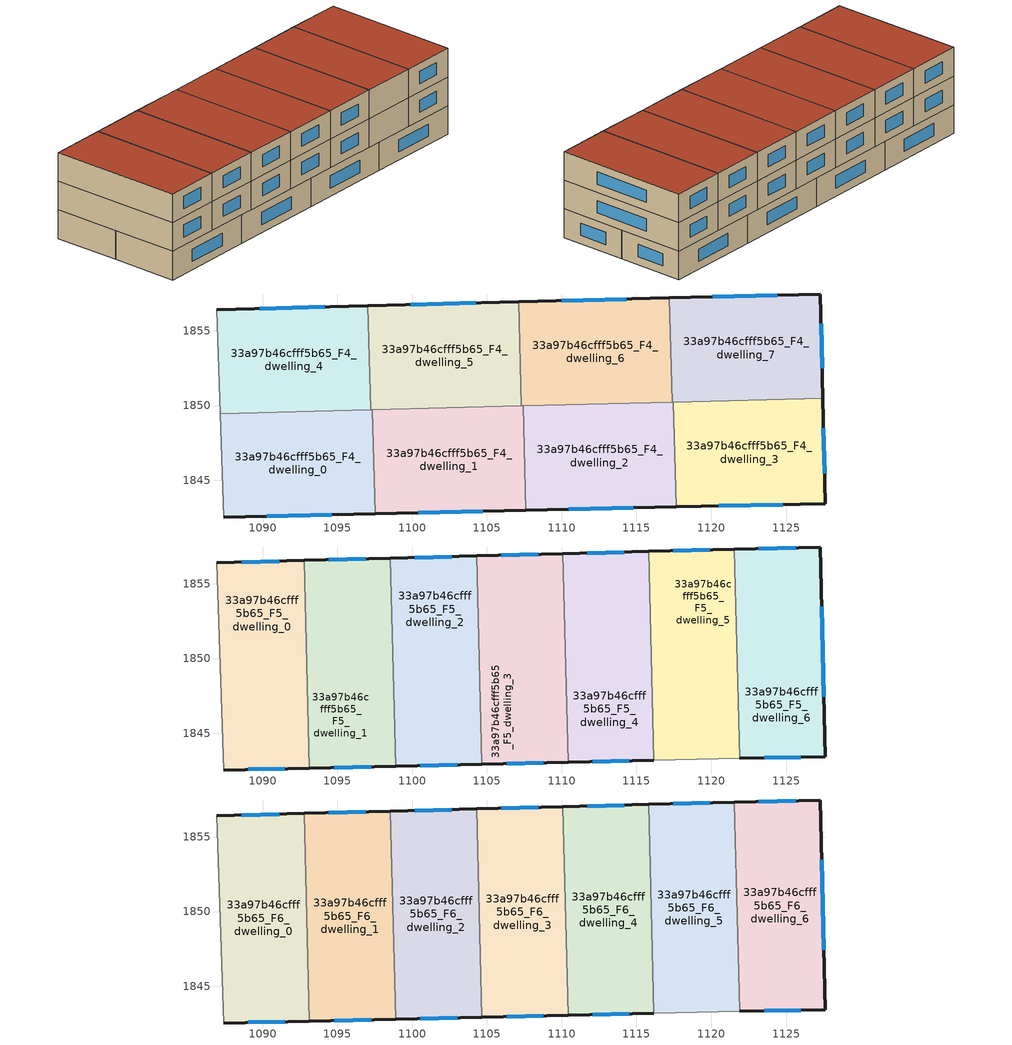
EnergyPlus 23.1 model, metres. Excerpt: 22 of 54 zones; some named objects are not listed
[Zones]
33a97b46cfff5b65_F4_dwelling_0
 floor to 33a97b46cfff5b65_F3_dwelling_0 (EU_floor_Construction): 1097.34,1849.71 1097.52,1842.77 1087.41,1842.55 1087.17,1849.45 z12
 wall outside (EU_wall_Construction): 1087.41,1842.55 1097.52,1842.77 z12:15
 wall to 33a97b46cfff5b65_F4_dwelling_1 (EU_wall_Construction): 1097.52,1842.77 1097.34,1849.71 z12:15
 wall adiabatic (EU_wall_Construction): 1087.17,1849.45 1087.41,1842.55 z12:15
 wall to 33a97b46cfff5b65_F4_dwelling_4 (EU_wall_Construction): 1097.22,1849.71 1087.17,1849.45 z12:15
 wall to 33a97b46cfff5b65_F4_dwelling_5 (EU_wall_Construction): 1097.34,1849.71 1097.22,1849.71 z12:15
 window (EU_Window_Construction): 1090.3,1842.61 1094.63,1842.71 z12.86:14.14
33a97b46cfff5b65_F4_dwelling_1
 floor to 33a97b46cfff5b65_F3_dwelling_1 (EU_floor_Construction): 1107.43,1849.97 1107.61,1843 1097.52,1842.77 1097.34,1849.71 z12
 wall outside (EU_wall_Construction): 1097.52,1842.77 1107.61,1843 z12:15
 wall to 33a97b46cfff5b65_F4_dwelling_2 (EU_wall_Construction): 1107.61,1843 1107.43,1849.97 z12:15
 wall to 33a97b46cfff5b65_F4_dwelling_5 (EU_wall_Construction): 1107.3,1849.97 1097.34,1849.71 z12:15
 wall to 33a97b46cfff5b65_F4_dwelling_6 (EU_wall_Construction): 1107.43,1849.97 1107.3,1849.97 z12:15
 window (EU_Window_Construction): 1100.4,1842.84 1104.73,1842.93 z12.86:14.14
33a97b46cfff5b65_F4_dwelling_2
 floor to 33a97b46cfff5b65_F3_dwelling_2 (EU_floor_Construction): 1117.46,1850.23 1117.65,1843.22 1107.61,1843 1107.43,1849.97 z12
 wall outside (EU_wall_Construction): 1107.61,1843 1117.65,1843.22 z12:15
 wall to 33a97b46cfff5b65_F4_dwelling_3 (EU_wall_Construction): 1117.65,1843.22 1117.46,1850.23 z12:15
 wall to 33a97b46cfff5b65_F4_dwelling_6 (EU_wall_Construction): 1117.39,1850.23 1107.43,1849.97 z12:15
 wall to 33a97b46cfff5b65_F4_dwelling_7 (EU_wall_Construction): 1117.46,1850.23 1117.39,1850.23 z12:15
 window (EU_Window_Construction): 1110.48,1843.06 1114.78,1843.16 z12.86:14.14
33a97b46cfff5b65_F4_dwelling_3
 floor to 33a97b46cfff5b65_F3_dwelling_3 (EU_floor_Construction): 1127.46,1850.49 1127.62,1843.45 1117.65,1843.22 1117.46,1850.23 z12
 wall outside (EU_wall_Construction): 1117.65,1843.22 1127.62,1843.45 1127.46,1850.49 z12:15
 wall to 33a97b46cfff5b65_F4_dwelling_7 (EU_wall_Construction): 1127.46,1850.49 1117.46,1850.23 z12:15
 window (EU_Window_Construction): 1127.58,1845.46 1127.5,1848.48 / 1120.5,1843.29 1124.77,1843.38 z12.86:14.14
33a97b46cfff5b65_F4_dwelling_4
 floor to 33a97b46cfff5b65_F3_dwelling_4 (EU_floor_Construction): 1097.04,1856.67 1097.22,1849.71 1087.17,1849.45 1086.93,1856.41 z12
 wall outside (EU_wall_Construction): 1097.04,1856.67 1086.93,1856.41 z12:15
 wall to 33a97b46cfff5b65_F4_dwelling_5 (EU_wall_Construction): 1097.22,1849.71 1097.04,1856.67 z12:15
 wall adiabatic (EU_wall_Construction): 1086.93,1856.41 1087.17,1849.45 z12:15
 window (EU_Window_Construction): 1094.16,1856.6 1089.82,1856.48 z12.86:14.14
33a97b46cfff5b65_F4_dwelling_5
 floor to 33a97b46cfff5b65_F3_dwelling_5 (EU_floor_Construction): 1107.12,1856.93 1107.3,1849.97 1097.22,1849.71 1097.04,1856.67 z12
 wall outside (EU_wall_Construction): 1107.12,1856.93 1097.04,1856.67 z12:15
 wall to 33a97b46cfff5b65_F4_dwelling_6 (EU_wall_Construction): 1107.3,1849.97 1107.12,1856.93 z12:15
 window (EU_Window_Construction): 1104.24,1856.86 1099.92,1856.74 z12.86:14.14
33a97b46cfff5b65_F4_dwelling_6
 floor to 33a97b46cfff5b65_F3_dwelling_6 (EU_floor_Construction): 1117.2,1857.19 1117.39,1850.23 1107.3,1849.97 1107.12,1856.93 z12
 wall outside (EU_wall_Construction): 1117.2,1857.19 1107.12,1856.93 z12:15
 wall to 33a97b46cfff5b65_F4_dwelling_7 (EU_wall_Construction): 1117.39,1850.23 1117.2,1857.19 z12:15
 window (EU_Window_Construction): 1114.32,1857.12 1110,1857.01 z12.86:14.14
33a97b46cfff5b65_F4_dwelling_7
 floor to 33a97b46cfff5b65_F3_dwelling_7 (EU_floor_Construction): 1127.29,1857.46 1127.46,1850.49 1117.39,1850.23 1117.2,1857.19 z12
 wall outside (EU_wall_Construction): 1127.46,1850.49 1127.29,1857.46 1117.2,1857.19 z12:15
 window (EU_Window_Construction): 1127.41,1852.48 1127.34,1855.47 / 1124.41,1857.38 1120.09,1857.27 z12.86:14.14
33a97b46cfff5b65_F5_dwelling_0
 floor to 33a97b46cfff5b65_F4_dwelling_0 (EU_floor_Construction): 1092.95,1849.6 1093.13,1842.67 1087.41,1842.55 1087.17,1849.45 z15
 floor to 33a97b46cfff5b65_F4_dwelling_4 (EU_floor_Construction): 1092.77,1856.56 1092.95,1849.6 1087.17,1849.45 1086.93,1856.41 z15
 wall outside (EU_wall_Construction): 1087.41,1842.55 1093.13,1842.67 / 1092.77,1856.56 1086.93,1856.41 z15:18
 wall to 33a97b46cfff5b65_F5_dwelling_1 (EU_wall_Construction): 1093.13,1842.67 1092.77,1856.56 z15:18
 wall adiabatic (EU_wall_Construction): 1086.93,1856.41 1087.41,1842.55 z15:18
 window (EU_Window_Construction): 1089.04,1842.58 1091.49,1842.64 / 1091.1,1856.52 1088.6,1856.45 z15.86:17.14
33a97b46cfff5b65_F5_dwelling_1
 floor to 33a97b46cfff5b65_F4_dwelling_4 (EU_floor_Construction): 1097.04,1856.67 1097.22,1849.71 1092.95,1849.6 1092.77,1856.56 z15
 floor to 33a97b46cfff5b65_F4_dwelling_0 (EU_floor_Construction): 1097.34,1849.71 1097.52,1842.77 1093.13,1842.67 1092.95,1849.6 z15
 floor to 33a97b46cfff5b65_F4_dwelling_1 (EU_floor_Construction): 1098.72,1849.75 1098.9,1842.8 1097.52,1842.77 1097.34,1849.71 z15
 floor to 33a97b46cfff5b65_F4_dwelling_5 (EU_floor_Construction): 1098.54,1856.71 1098.72,1849.75 1097.22,1849.71 1097.04,1856.67 z15
 wall outside (EU_wall_Construction): 1093.13,1842.67 1098.91,1842.8 / 1098.54,1856.71 1092.77,1856.56 z15:18
 wall to 33a97b46cfff5b65_F5_dwelling_2 (EU_wall_Construction): 1098.91,1842.8 1098.54,1856.71 z15:18
 window (EU_Window_Construction): 1094.78,1842.71 1097.26,1842.77 / 1096.89,1856.67 1094.42,1856.6 z15.86:17.14
33a97b46cfff5b65_F5_dwelling_2
 floor to 33a97b46cfff5b65_F4_dwelling_1 (EU_floor_Construction): 1104.49,1849.9 1104.67,1842.93 1098.9,1842.8 1098.72,1849.75 z15
 floor to 33a97b46cfff5b65_F4_dwelling_5 (EU_floor_Construction): 1104.31,1856.86 1104.49,1849.9 1098.72,1849.75 1098.54,1856.71 z15
 wall outside (EU_wall_Construction): 1098.91,1842.8 1104.67,1842.93 / 1104.31,1856.86 1098.54,1856.71 z15:18
 wall to 33a97b46cfff5b65_F5_dwelling_3 (EU_wall_Construction): 1104.67,1842.93 1104.31,1856.86 z15:18
 window (EU_Window_Construction): 1100.55,1842.84 1103.02,1842.9 / 1102.66,1856.82 1100.19,1856.75 z15.86:17.14
33a97b46cfff5b65_F5_dwelling_3
 floor to 33a97b46cfff5b65_F4_dwelling_6 (EU_floor_Construction): 1110.06,1857.01 1110.24,1850.05 1107.3,1849.97 1107.12,1856.93 z15
 floor to 33a97b46cfff5b65_F4_dwelling_1 (EU_floor_Construction): 1107.43,1849.97 1107.61,1843 1104.67,1842.93 1104.49,1849.9 z15
 floor to 33a97b46cfff5b65_F4_dwelling_5 (EU_floor_Construction): 1107.12,1856.93 1107.3,1849.97 1104.49,1849.9 1104.31,1856.86 z15
 floor to 33a97b46cfff5b65_F4_dwelling_2 (EU_floor_Construction): 1110.24,1850.05 1110.42,1843.06 1107.61,1843 1107.43,1849.97 z15
 wall outside (EU_wall_Construction): 1104.67,1842.93 1110.42,1843.06 / 1110.06,1857.01 1104.31,1856.86 z15:18
 wall to 33a97b46cfff5b65_F5_dwelling_4 (EU_wall_Construction): 1110.42,1843.06 1110.06,1857.01 z15:18
 window (EU_Window_Construction): 1106.31,1842.97 1108.78,1843.02 / 1108.42,1856.97 1105.95,1856.9 z15.86:17.14
33a97b46cfff5b65_F5_dwelling_4
 floor to 33a97b46cfff5b65_F4_dwelling_2 (EU_floor_Construction): 1115.99,1850.19 1116.17,1843.19 1110.42,1843.06 1110.24,1850.05 z15
 floor to 33a97b46cfff5b65_F4_dwelling_6 (EU_floor_Construction): 1115.81,1857.16 1115.99,1850.19 1110.24,1850.05 1110.06,1857.01 z15
 wall outside (EU_wall_Construction): 1110.42,1843.06 1116.17,1843.19 / 1115.81,1857.16 1110.06,1857.01 z15:18
 wall to 33a97b46cfff5b65_F5_dwelling_5 (EU_wall_Construction): 1116.17,1843.19 1115.81,1857.16 z15:18
 window (EU_Window_Construction): 1112.07,1843.1 1114.53,1843.15 / 1114.17,1857.12 1111.7,1857.05 z15.86:17.14
33a97b46cfff5b65_F5_dwelling_5
 floor to 33a97b46cfff5b65_F4_dwelling_7 (EU_floor_Construction): 1121.55,1857.31 1121.73,1850.34 1117.39,1850.23 1117.2,1857.19 z15
 floor to 33a97b46cfff5b65_F4_dwelling_6 (EU_floor_Construction): 1117.2,1857.19 1117.39,1850.23 1115.99,1850.19 1115.81,1857.16 z15
 floor to 33a97b46cfff5b65_F4_dwelling_3 (EU_floor_Construction): 1121.73,1850.34 1121.91,1843.32 1117.65,1843.22 1117.46,1850.23 z15
 floor to 33a97b46cfff5b65_F4_dwelling_2 (EU_floor_Construction): 1117.46,1850.23 1117.65,1843.22 1116.17,1843.19 1115.99,1850.19 z15
 wall outside (EU_wall_Construction): 1121.55,1857.31 1115.81,1857.16 z15:18
 wall to 33a97b46cfff5b65_F5_dwelling_6 (EU_wall_Construction): 1121.91,1843.32 1121.55,1857.31 z15:18
 wall adiabatic (EU_wall_Construction): 1116.17,1843.19 1121.91,1843.32 z15:18
 window (EU_Window_Construction): 1119.91,1857.26 1117.45,1857.2 z15.86:17.14
33a97b46cfff5b65_F5_dwelling_6
 floor to 33a97b46cfff5b65_F4_dwelling_3 (EU_floor_Construction): 1127.46,1850.49 1127.62,1843.45 1121.91,1843.32 1121.73,1850.34 z15
 floor to 33a97b46cfff5b65_F4_dwelling_7 (EU_floor_Construction): 1127.29,1857.46 1127.46,1850.49 1121.73,1850.34 1121.55,1857.31 z15
 wall outside (EU_wall_Construction): 1121.91,1843.32 1127.62,1843.45 1127.29,1857.46 1121.55,1857.31 z15:18
 window (EU_Window_Construction): 1125.65,1857.41 1123.19,1857.35 / 1127.53,1847.45 1127.39,1853.45 / 1123.54,1843.35 1125.99,1843.41 z15.86:17.14
33a97b46cfff5b65_F6_dwelling_0
 floor to 33a97b46cfff5b65_F5_dwelling_0 (EU_floor_Construction): 1092.77,1856.56 1093.13,1842.67 1087.41,1842.55 1086.93,1856.41 z18
 wall outside (EU_wall_Construction): 1087.41,1842.55 1093.13,1842.67 / 1092.77,1856.56 1086.93,1856.41 z18:21
 wall to 33a97b46cfff5b65_F6_dwelling_1 (EU_wall_Construction): 1093.13,1842.67 1092.77,1856.56 z18:21
 wall adiabatic (EU_wall_Construction): 1086.93,1856.41 1087.41,1842.55 z18:21
 window (EU_Window_Construction): 1089.04,1842.58 1091.49,1842.64 / 1091.1,1856.52 1088.6,1856.45 z18.86:20.14
 roof outside (EU_roof_Construction): 1093.13,1842.67 1092.77,1856.56 1086.93,1856.41 1087.41,1842.55 z21
33a97b46cfff5b65_F6_dwelling_1
 floor to 33a97b46cfff5b65_F5_dwelling_1 (EU_floor_Construction): 1098.54,1856.71 1098.91,1842.8 1093.13,1842.67 1092.77,1856.56 z18
 wall outside (EU_wall_Construction): 1093.13,1842.67 1098.91,1842.8 / 1098.54,1856.71 1092.77,1856.56 z18:21
 wall to 33a97b46cfff5b65_F6_dwelling_2 (EU_wall_Construction): 1098.91,1842.8 1098.54,1856.71 z18:21
 window (EU_Window_Construction): 1094.78,1842.71 1097.26,1842.77 / 1096.89,1856.67 1094.42,1856.6 z18.86:20.14
 roof outside (EU_roof_Construction): 1098.91,1842.8 1098.54,1856.71 1092.77,1856.56 1093.13,1842.67 z21
33a97b46cfff5b65_F6_dwelling_2
 floor to 33a97b46cfff5b65_F5_dwelling_2 (EU_floor_Construction): 1104.31,1856.86 1104.67,1842.93 1098.91,1842.8 1098.54,1856.71 z18
 wall outside (EU_wall_Construction): 1098.91,1842.8 1104.67,1842.93 / 1104.31,1856.86 1098.54,1856.71 z18:21
 wall to 33a97b46cfff5b65_F6_dwelling_3 (EU_wall_Construction): 1104.67,1842.93 1104.31,1856.86 z18:21
 window (EU_Window_Construction): 1100.55,1842.84 1103.02,1842.9 / 1102.66,1856.82 1100.19,1856.75 z18.86:20.14
 roof outside (EU_roof_Construction): 1104.67,1842.93 1104.31,1856.86 1098.54,1856.71 1098.91,1842.8 z21
33a97b46cfff5b65_F6_dwelling_3
 floor to 33a97b46cfff5b65_F5_dwelling_3 (EU_floor_Construction): 1110.06,1857.01 1110.42,1843.06 1104.67,1842.93 1104.31,1856.86 z18
 wall outside (EU_wall_Construction): 1104.67,1842.93 1110.42,1843.06 / 1110.06,1857.01 1104.31,1856.86 z18:21
 wall to 33a97b46cfff5b65_F6_dwelling_4 (EU_wall_Construction): 1110.42,1843.06 1110.06,1857.01 z18:21
 window (EU_Window_Construction): 1106.31,1842.97 1108.78,1843.02 / 1108.42,1856.97 1105.95,1856.9 z18.86:20.14
 roof outside (EU_roof_Construction): 1110.42,1843.06 1110.06,1857.01 1104.31,1856.86 1104.67,1842.93 z21
33a97b46cfff5b65_F6_dwelling_4
 floor to 33a97b46cfff5b65_F5_dwelling_4 (EU_floor_Construction): 1115.81,1857.16 1116.17,1843.19 1110.42,1843.06 1110.06,1857.01 z18
 wall outside (EU_wall_Construction): 1110.42,1843.06 1116.17,1843.19 / 1115.81,1857.16 1110.06,1857.01 z18:21
 wall to 33a97b46cfff5b65_F6_dwelling_5 (EU_wall_Construction): 1116.17,1843.19 1115.81,1857.16 z18:21
 window (EU_Window_Construction): 1112.07,1843.1 1114.53,1843.15 / 1114.17,1857.12 1111.7,1857.05 z18.86:20.14
 roof outside (EU_roof_Construction): 1116.17,1843.19 1115.81,1857.16 1110.06,1857.01 1110.42,1843.06 z21
33a97b46cfff5b65_F6_dwelling_5
 floor to 33a97b46cfff5b65_F5_dwelling_5 (EU_floor_Construction): 1121.55,1857.31 1121.91,1843.32 1116.17,1843.19 1115.81,1857.16 z18
 wall outside (EU_wall_Construction): 1121.55,1857.31 1115.81,1857.16 z18:21
 wall to 33a97b46cfff5b65_F6_dwelling_6 (EU_wall_Construction): 1121.91,1843.32 1121.55,1857.31 z18:21
 wall adiabatic (EU_wall_Construction): 1116.17,1843.19 1121.91,1843.32 z18:21
 window (EU_Window_Construction): 1119.91,1857.26 1117.45,1857.2 z18.86:20.14
 roof outside (EU_roof_Construction): 1121.91,1843.32 1121.55,1857.31 1115.81,1857.16 1116.17,1843.19 z21
33a97b46cfff5b65_F6_dwelling_6
 floor to 33a97b46cfff5b65_F5_dwelling_6 (EU_floor_Construction): 1127.29,1857.46 1127.62,1843.45 1121.91,1843.32 1121.55,1857.31 z18
 wall outside (EU_wall_Construction): 1121.91,1843.32 1127.62,1843.45 1127.29,1857.46 1121.55,1857.31 z18:21
 window (EU_Window_Construction): 1125.65,1857.41 1123.19,1857.35 / 1127.53,1847.45 1127.39,1853.45 / 1123.54,1843.35 1125.99,1843.41 z18.86:20.14
 roof outside (EU_roof_Construction): 1127.62,1843.45 1127.29,1857.46 1121.55,1857.31 1121.91,1843.32 z21
[Building]
EU S2 Campaign: North Axis=0; Terrain=City; Solar Distribution=FullExterior
[Site:Location]
Helsinki-Vantaa.AP: Latitude=60.317; Longitude=24.963; Time Zone=2; Elevation=54.6
[SizingPeriod:WeatherFileDays]
AnnualSizingPeriod: Begin Month=1; Begin Day of Month=1; End Month=12; End Day of Month=31; Day of Week for Start Day=Monday; Use Weather File Daylight Saving Period=No; Use Weather File Rain and Snow Indicators=No
[MATERIAL]
EU_InternalMass_Material: Roughness=MediumRough; Thickness=0.1; Conductivity=1; Density=1800; Specific Heat=900; Thermal Absorptance=0.9; Solar Absorptance=0.7; Visible Absorptance=0.7
[MATERIAL:NOMASS] Roughness=MediumRough; Thermal Absorptance=0.9; Solar Absorptance=0.7; Visible Absorptance=0.7
Name | Thermal Resistance
EU_wall_NoMass | 1.10183
EU_roof_NoMass; EU_floor_NoMass | 1.70606
[WINDOWMATERIAL:SIMPLEGLAZINGSYSTEM]
EU_Window_SimpleGlazing: UFactor=3.11035; Solar Heat Gain Coefficient=0.8; Visible Transmittance=0.8
[CONSTRUCTION]
EU_wall_Construction: EU_wall_NoMass
EU_roof_Construction: EU_roof_NoMass
EU_floor_Construction: EU_floor_NoMass
EU_Window_Construction: EU_Window_SimpleGlazing
EU_InternalMass_Construction: EU_InternalMass_Material
[ZONE] Type=1; Multiplier=1; Ceiling Height=autocalculate; Floor Area=autocalculate; Part of Total Floor Area=Yes
Name | Volume
33a97b46cfff5b65_F4_dwelling_0 | 210.7
33a97b46cfff5b65_F5_dwelling_0; 33a97b46cfff5b65_F6_dwelling_0 | 240.791
33a97b46cfff5b65_F4_dwelling_1; 33a97b46cfff5b65_F4_dwelling_4 | 210.689
33a97b46cfff5b65_F5_dwelling_1; 33a97b46cfff5b65_F6_dwelling_1 | 240.817
33a97b46cfff5b65_F4_dwelling_2 | 210.699
33a97b46cfff5b65_F5_dwelling_2; 33a97b46cfff5b65_F6_dwelling_2 | 240.774
33a97b46cfff5b65_F4_dwelling_3 | 210.685
33a97b46cfff5b65_F5_dwelling_3; 33a97b46cfff5b65_F6_dwelling_3 | 240.803
33a97b46cfff5b65_F5_dwelling_4; 33a97b46cfff5b65_F6_dwelling_4 | 240.788
33a97b46cfff5b65_F4_dwelling_5 | 210.684
33a97b46cfff5b65_F5_dwelling_5; 33a97b46cfff5b65_F6_dwelling_5 | 240.836
33a97b46cfff5b65_F4_dwelling_6 | 210.697
33a97b46cfff5b65_F5_dwelling_6; 33a97b46cfff5b65_F6_dwelling_6 | 240.792
33a97b46cfff5b65_F4_dwelling_7 | 210.707
[INTERNALMASS] Construction=EU_InternalMass_Construction
Name | Zone or ZoneList | Surface Area
33a97b46cfff5b65_F4_dwelling_0_EU_InternalMass | 33a97b46cfff5b65_F4_dwelling_0 | 70.2334
33a97b46cfff5b65_F4_dwelling_1_EU_InternalMass | 33a97b46cfff5b65_F4_dwelling_1 | 70.2297
33a97b46cfff5b65_F4_dwelling_2_EU_InternalMass | 33a97b46cfff5b65_F4_dwelling_2 | 70.2328
33a97b46cfff5b65_F4_dwelling_3_EU_InternalMass | 33a97b46cfff5b65_F4_dwelling_3 | 70.2282
33a97b46cfff5b65_F4_dwelling_4_EU_InternalMass | 33a97b46cfff5b65_F4_dwelling_4 | 70.2299
33a97b46cfff5b65_F4_dwelling_5_EU_InternalMass | 33a97b46cfff5b65_F4_dwelling_5 | 70.2277
33a97b46cfff5b65_F4_dwelling_6_EU_InternalMass | 33a97b46cfff5b65_F4_dwelling_6 | 70.2327
33a97b46cfff5b65_F4_dwelling_7_EU_InternalMass | 33a97b46cfff5b65_F4_dwelling_7 | 70.2357
33a97b46cfff5b65_F5_dwelling_0_EU_InternalMass | 33a97b46cfff5b65_F5_dwelling_0 | 80.2637
33a97b46cfff5b65_F5_dwelling_1_EU_InternalMass | 33a97b46cfff5b65_F5_dwelling_1 | 80.2718
33a97b46cfff5b65_F5_dwelling_2_EU_InternalMass | 33a97b46cfff5b65_F5_dwelling_2 | 80.2582
33a97b46cfff5b65_F5_dwelling_3_EU_InternalMass | 33a97b46cfff5b65_F5_dwelling_3 | 80.2677
33a97b46cfff5b65_F5_dwelling_4_EU_InternalMass | 33a97b46cfff5b65_F5_dwelling_4 | 80.2627
33a97b46cfff5b65_F5_dwelling_5_EU_InternalMass | 33a97b46cfff5b65_F5_dwelling_5 | 80.2786
33a97b46cfff5b65_F5_dwelling_6_EU_InternalMass | 33a97b46cfff5b65_F5_dwelling_6 | 80.2639
33a97b46cfff5b65_F6_dwelling_0_EU_InternalMass | 33a97b46cfff5b65_F6_dwelling_0 | 80.2637
33a97b46cfff5b65_F6_dwelling_1_EU_InternalMass | 33a97b46cfff5b65_F6_dwelling_1 | 80.2718
33a97b46cfff5b65_F6_dwelling_2_EU_InternalMass | 33a97b46cfff5b65_F6_dwelling_2 | 80.2582
33a97b46cfff5b65_F6_dwelling_3_EU_InternalMass | 33a97b46cfff5b65_F6_dwelling_3 | 80.2677
33a97b46cfff5b65_F6_dwelling_4_EU_InternalMass | 33a97b46cfff5b65_F6_dwelling_4 | 80.2627
33a97b46cfff5b65_F6_dwelling_5_EU_InternalMass | 33a97b46cfff5b65_F6_dwelling_5 | 80.2786
33a97b46cfff5b65_F6_dwelling_6_EU_InternalMass | 33a97b46cfff5b65_F6_dwelling_6 | 80.2639
[OTHEREQUIPMENT] Fuel Type=Electricity; Design Level Calculation Method=Watts/Area; Power per Zone Floor Area=1; Fraction Latent=0; Fraction Radiant=0; Fraction Lost=0; Carbon Dioxide Generation Rate=0; EndUse Subcategory=EU_Step8_InternalGains
Name | Zone or ZoneList or Space or SpaceList | Schedule
EU_Step8_InternalGain_33a97b46cfff5b65_F4_dwelling_0_f000 | 33a97b46cfff5b65_F4_dwelling_0 | EU_Step8_GainSchedule_33a97b46cfff5b65_F4_dwelling_0_f000
EU_Step8_InternalGain_33a97b46cfff5b65_F4_dwelling_1_f000 | 33a97b46cfff5b65_F4_dwelling_1 | EU_Step8_GainSchedule_33a97b46cfff5b65_F4_dwelling_1_f000
EU_Step8_InternalGain_33a97b46cfff5b65_F4_dwelling_2_f000 | 33a97b46cfff5b65_F4_dwelling_2 | EU_Step8_GainSchedule_33a97b46cfff5b65_F4_dwelling_2_f000
EU_Step8_InternalGain_33a97b46cfff5b65_F4_dwelling_3_f000 | 33a97b46cfff5b65_F4_dwelling_3 | EU_Step8_GainSchedule_33a97b46cfff5b65_F4_dwelling_3_f000
EU_Step8_InternalGain_33a97b46cfff5b65_F4_dwelling_4_f000 | 33a97b46cfff5b65_F4_dwelling_4 | EU_Step8_GainSchedule_33a97b46cfff5b65_F4_dwelling_4_f000
EU_Step8_InternalGain_33a97b46cfff5b65_F4_dwelling_5_f000 | 33a97b46cfff5b65_F4_dwelling_5 | EU_Step8_GainSchedule_33a97b46cfff5b65_F4_dwelling_5_f000
EU_Step8_InternalGain_33a97b46cfff5b65_F4_dwelling_6_f000 | 33a97b46cfff5b65_F4_dwelling_6 | EU_Step8_GainSchedule_33a97b46cfff5b65_F4_dwelling_6_f000
EU_Step8_InternalGain_33a97b46cfff5b65_F4_dwelling_7_f000 | 33a97b46cfff5b65_F4_dwelling_7 | EU_Step8_GainSchedule_33a97b46cfff5b65_F4_dwelling_7_f000
EU_Step8_InternalGain_33a97b46cfff5b65_F5_dwelling_0_f000 | 33a97b46cfff5b65_F5_dwelling_0 | EU_Step8_GainSchedule_33a97b46cfff5b65_F5_dwelling_0_f000
EU_Step8_InternalGain_33a97b46cfff5b65_F5_dwelling_1_f000 | 33a97b46cfff5b65_F5_dwelling_1 | EU_Step8_GainSchedule_33a97b46cfff5b65_F5_dwelling_1_f000
EU_Step8_InternalGain_33a97b46cfff5b65_F5_dwelling_2_f000 | 33a97b46cfff5b65_F5_dwelling_2 | EU_Step8_GainSchedule_33a97b46cfff5b65_F5_dwelling_2_f000
EU_Step8_InternalGain_33a97b46cfff5b65_F5_dwelling_3_f000 | 33a97b46cfff5b65_F5_dwelling_3 | EU_Step8_GainSchedule_33a97b46cfff5b65_F5_dwelling_3_f000
EU_Step8_InternalGain_33a97b46cfff5b65_F5_dwelling_4_f000 | 33a97b46cfff5b65_F5_dwelling_4 | EU_Step8_GainSchedule_33a97b46cfff5b65_F5_dwelling_4_f000
EU_Step8_InternalGain_33a97b46cfff5b65_F5_dwelling_5_f000 | 33a97b46cfff5b65_F5_dwelling_5 | EU_Step8_GainSchedule_33a97b46cfff5b65_F5_dwelling_5_f000
EU_Step8_InternalGain_33a97b46cfff5b65_F5_dwelling_6_f000 | 33a97b46cfff5b65_F5_dwelling_6 | EU_Step8_GainSchedule_33a97b46cfff5b65_F5_dwelling_6_f000
EU_Step8_InternalGain_33a97b46cfff5b65_F6_dwelling_0_f000 | 33a97b46cfff5b65_F6_dwelling_0 | EU_Step8_GainSchedule_33a97b46cfff5b65_F6_dwelling_0_f000
EU_Step8_InternalGain_33a97b46cfff5b65_F6_dwelling_1_f000 | 33a97b46cfff5b65_F6_dwelling_1 | EU_Step8_GainSchedule_33a97b46cfff5b65_F6_dwelling_1_f000
EU_Step8_InternalGain_33a97b46cfff5b65_F6_dwelling_2_f000 | 33a97b46cfff5b65_F6_dwelling_2 | EU_Step8_GainSchedule_33a97b46cfff5b65_F6_dwelling_2_f000
EU_Step8_InternalGain_33a97b46cfff5b65_F6_dwelling_3_f000 | 33a97b46cfff5b65_F6_dwelling_3 | EU_Step8_GainSchedule_33a97b46cfff5b65_F6_dwelling_3_f000
EU_Step8_InternalGain_33a97b46cfff5b65_F6_dwelling_4_f000 | 33a97b46cfff5b65_F6_dwelling_4 | EU_Step8_GainSchedule_33a97b46cfff5b65_F6_dwelling_4_f000
EU_Step8_InternalGain_33a97b46cfff5b65_F6_dwelling_5_f000 | 33a97b46cfff5b65_F6_dwelling_5 | EU_Step8_GainSchedule_33a97b46cfff5b65_F6_dwelling_5_f000
EU_Step8_InternalGain_33a97b46cfff5b65_F6_dwelling_6_f000 | 33a97b46cfff5b65_F6_dwelling_6 | EU_Step8_GainSchedule_33a97b46cfff5b65_F6_dwelling_6_f000
[ZONEVENTILATION:DESIGNFLOWRATE] Schedule=EU_AlwaysOn; Design Flow Rate Calculation Method=AirChanges/Hour; Air Changes per Hour=0.756316; Ventilation Type=Natural; Fan Pressure Rise=0; Fan Total Efficiency=1; Constant Term Coefficient=1; Temperature Term Coefficient=0; Velocity Term Coefficient=0; Velocity Squared Term Coefficient=0; Minimum Indoor Temperature=-100; Maximum Indoor Temperature=100; Delta Temperature=-100; Minimum Outdoor Temperature=-100; Maximum Outdoor Temperature=100; Maximum Wind Speed=40
Name | Zone or ZoneList or Space or SpaceList
EU_ConstantAir_33a97b46cfff5b65_F4_dwelling_0 | 33a97b46cfff5b65_F4_dwelling_0
EU_ConstantAir_33a97b46cfff5b65_F4_dwelling_1 | 33a97b46cfff5b65_F4_dwelling_1
EU_ConstantAir_33a97b46cfff5b65_F4_dwelling_2 | 33a97b46cfff5b65_F4_dwelling_2
EU_ConstantAir_33a97b46cfff5b65_F4_dwelling_3 | 33a97b46cfff5b65_F4_dwelling_3
EU_ConstantAir_33a97b46cfff5b65_F4_dwelling_4 | 33a97b46cfff5b65_F4_dwelling_4
EU_ConstantAir_33a97b46cfff5b65_F4_dwelling_5 | 33a97b46cfff5b65_F4_dwelling_5
EU_ConstantAir_33a97b46cfff5b65_F4_dwelling_6 | 33a97b46cfff5b65_F4_dwelling_6
EU_ConstantAir_33a97b46cfff5b65_F4_dwelling_7 | 33a97b46cfff5b65_F4_dwelling_7
EU_ConstantAir_33a97b46cfff5b65_F5_dwelling_0 | 33a97b46cfff5b65_F5_dwelling_0
EU_ConstantAir_33a97b46cfff5b65_F5_dwelling_1 | 33a97b46cfff5b65_F5_dwelling_1
EU_ConstantAir_33a97b46cfff5b65_F5_dwelling_2 | 33a97b46cfff5b65_F5_dwelling_2
EU_ConstantAir_33a97b46cfff5b65_F5_dwelling_3 | 33a97b46cfff5b65_F5_dwelling_3
EU_ConstantAir_33a97b46cfff5b65_F5_dwelling_4 | 33a97b46cfff5b65_F5_dwelling_4
EU_ConstantAir_33a97b46cfff5b65_F5_dwelling_5 | 33a97b46cfff5b65_F5_dwelling_5
EU_ConstantAir_33a97b46cfff5b65_F5_dwelling_6 | 33a97b46cfff5b65_F5_dwelling_6
EU_ConstantAir_33a97b46cfff5b65_F6_dwelling_0 | 33a97b46cfff5b65_F6_dwelling_0
EU_ConstantAir_33a97b46cfff5b65_F6_dwelling_1 | 33a97b46cfff5b65_F6_dwelling_1
EU_ConstantAir_33a97b46cfff5b65_F6_dwelling_2 | 33a97b46cfff5b65_F6_dwelling_2
EU_ConstantAir_33a97b46cfff5b65_F6_dwelling_3 | 33a97b46cfff5b65_F6_dwelling_3
EU_ConstantAir_33a97b46cfff5b65_F6_dwelling_4 | 33a97b46cfff5b65_F6_dwelling_4
EU_ConstantAir_33a97b46cfff5b65_F6_dwelling_5 | 33a97b46cfff5b65_F6_dwelling_5
EU_ConstantAir_33a97b46cfff5b65_F6_dwelling_6 | 33a97b46cfff5b65_F6_dwelling_6
[HVACTEMPLATE:THERMOSTAT] Constant Heating Setpoint=20; Constant Cooling Setpoint=50
EU_HeatOnly_33a97b46cfff5b65_F6_dwelling_2; EU_HeatOnly_33a97b46cfff5b65_F6_dwelling_3; EU_HeatOnly_33a97b46cfff5b65_F6_dwelling_4; EU_HeatOnly_33a97b46cfff5b65_F6_dwelling_5; EU_HeatOnly_33a97b46cfff5b65_F6_dwelling_6
[HVACTEMPLATE:ZONE:IDEALLOADSAIRSYSTEM] System Availability Schedule=EU_AlwaysOn; Maximum Heating Supply Air Temperature=50; Minimum Cooling Supply Air Temperature=13; Maximum Heating Supply Air Humidity Ratio=0.0156; Minimum Cooling Supply Air Humidity Ratio=0.0077; Heating Limit=NoLimit; Cooling Limit=NoLimit; Heating Availability Schedule=EU_AlwaysOn; Cooling Availability Schedule=EU_CoolingOff; Dehumidification Control Type=ConstantSensibleHeatRatio; Cooling Sensible Heat Ratio=0.7; Dehumidification Setpoint=60; Humidification Control Type=None; Humidification Setpoint=30; Outdoor Air Method=None; Outdoor Air Flow Rate per Person=0.00944; Outdoor Air Flow Rate per Zone Floor Area=0; Outdoor Air Flow Rate per Zone=0; Demand Controlled Ventilation Type=None; Outdoor Air Economizer Type=NoEconomizer; Heat Recovery Type=None; Sensible Heat Recovery Effectiveness=0.7; Latent Heat Recovery Effectiveness=0.65
Name | Template Thermostat
33a97b46cfff5b65_F4_dwelling_0 | EU_HeatOnly_33a97b46cfff5b65_F4_dwelling_0
33a97b46cfff5b65_F4_dwelling_1 | EU_HeatOnly_33a97b46cfff5b65_F4_dwelling_1
33a97b46cfff5b65_F4_dwelling_2 | EU_HeatOnly_33a97b46cfff5b65_F4_dwelling_2
33a97b46cfff5b65_F4_dwelling_3 | EU_HeatOnly_33a97b46cfff5b65_F4_dwelling_3
33a97b46cfff5b65_F4_dwelling_4 | EU_HeatOnly_33a97b46cfff5b65_F4_dwelling_4
33a97b46cfff5b65_F4_dwelling_5 | EU_HeatOnly_33a97b46cfff5b65_F4_dwelling_5
33a97b46cfff5b65_F4_dwelling_6 | EU_HeatOnly_33a97b46cfff5b65_F4_dwelling_6
33a97b46cfff5b65_F4_dwelling_7 | EU_HeatOnly_33a97b46cfff5b65_F4_dwelling_7
33a97b46cfff5b65_F5_dwelling_0 | EU_HeatOnly_33a97b46cfff5b65_F5_dwelling_0
33a97b46cfff5b65_F5_dwelling_1 | EU_HeatOnly_33a97b46cfff5b65_F5_dwelling_1
33a97b46cfff5b65_F5_dwelling_2 | EU_HeatOnly_33a97b46cfff5b65_F5_dwelling_2
33a97b46cfff5b65_F5_dwelling_3 | EU_HeatOnly_33a97b46cfff5b65_F5_dwelling_3
33a97b46cfff5b65_F5_dwelling_4 | EU_HeatOnly_33a97b46cfff5b65_F5_dwelling_4
33a97b46cfff5b65_F5_dwelling_5 | EU_HeatOnly_33a97b46cfff5b65_F5_dwelling_5
33a97b46cfff5b65_F5_dwelling_6 | EU_HeatOnly_33a97b46cfff5b65_F5_dwelling_6
33a97b46cfff5b65_F6_dwelling_0 | EU_HeatOnly_33a97b46cfff5b65_F6_dwelling_0
33a97b46cfff5b65_F6_dwelling_1 | EU_HeatOnly_33a97b46cfff5b65_F6_dwelling_1
33a97b46cfff5b65_F6_dwelling_2 | EU_HeatOnly_33a97b46cfff5b65_F6_dwelling_2
33a97b46cfff5b65_F6_dwelling_3 | EU_HeatOnly_33a97b46cfff5b65_F6_dwelling_3
33a97b46cfff5b65_F6_dwelling_4 | EU_HeatOnly_33a97b46cfff5b65_F6_dwelling_4
33a97b46cfff5b65_F6_dwelling_5 | EU_HeatOnly_33a97b46cfff5b65_F6_dwelling_5
33a97b46cfff5b65_F6_dwelling_6 | EU_HeatOnly_33a97b46cfff5b65_F6_dwelling_6
[SIZING:ZONE] Zone Cooling Design Supply Air Temperature Input Method=SupplyAirTemperature; Zone Cooling Design Supply Air Temperature=13; Zone Heating Design Supply Air Temperature Input Method=SupplyAirTemperature; Zone Heating Design Supply Air Temperature=50; Zone Cooling Design Supply Air Humidity Ratio=0.008; Zone Heating Design Supply Air Humidity Ratio=0.008; Cooling Design Air Flow Method=DesignDay; Cooling Design Air Flow Rate=0; Cooling Minimum Air Flow per Zone Floor Area=0.000762; Cooling Minimum Air Flow=0; Cooling Minimum Air Flow Fraction=0.2; Heating Design Air Flow Method=DesignDay; Heating Design Air Flow Rate=0; Heating Maximum Air Flow per Zone Floor Area=0.002032; Heating Maximum Air Flow=0.141576; Heating Maximum Air Flow Fraction=0.3; Account for Dedicated Outdoor Air System=No; Dedicated Outdoor Air System Control Strategy=NeutralSupplyAir; Dedicated Outdoor Air Low Setpoint Temperature for Design=autosize; Dedicated Outdoor Air High Setpoint Temperature for Design=autosize; Zone Load Sizing Method=Sensible Load Only No Latent Load; Zone Latent Cooling Design Supply Air Humidity Ratio Input Method=HumidityRatioDifference; Zone Cooling Design Supply Air Humidity Ratio Difference=0.005; Zone Latent Heating Design Supply Air Humidity Ratio Input Method=HumidityRatioDifference; Zone Humidification Design Supply Air Humidity Ratio Difference=0.005
33a97b46cfff5b65_F4_dwelling_0; 33a97b46cfff5b65_F4_dwelling_1; 33a97b46cfff5b65_F4_dwelling_2; 33a97b46cfff5b65_F4_dwelling_3; 33a97b46cfff5b65_F4_dwelling_4; 33a97b46cfff5b65_F4_dwelling_5; 33a97b46cfff5b65_F4_dwelling_6; 33a97b46cfff5b65_F4_dwelling_7; 33a97b46cfff5b65_F5_dwelling_0; 33a97b46cfff5b65_F5_dwelling_1; 33a97b46cfff5b65_F5_dwelling_2; 33a97b46cfff5b65_F5_dwelling_3; 33a97b46cfff5b65_F5_dwelling_4; 33a97b46cfff5b65_F5_dwelling_5; 33a97b46cfff5b65_F5_dwelling_6; 33a97b46cfff5b65_F6_dwelling_0; 33a97b46cfff5b65_F6_dwelling_1; 33a97b46cfff5b65_F6_dwelling_2; 33a97b46cfff5b65_F6_dwelling_3; 33a97b46cfff5b65_F6_dwelling_4; 33a97b46cfff5b65_F6_dwelling_5; 33a97b46cfff5b65_F6_dwelling_6
[SCHEDULE:CONSTANT]
Name | Hourly Value
EU_AlwaysOn | 1
EU_CoolingOff | 0
[SCHEDULE:FILE] Column Number=1; Rows to Skip at Top=0; Number of Hours of Data=8760; Column Separator=Comma; Interpolate to Timestep=No; Minutes per Item=60; Adjust Schedule for Daylight Savings=Yes
Name | File
EU_Step8_GainSchedule_33a97b46cfff5b65_F4_dwelling_0_f000 | ../../schedules/33a97b46cfff5b65/33a97b46cfff5b65_F4_dwelling_0_f000_gain.csv
EU_Step8_GainSchedule_33a97b46cfff5b65_F4_dwelling_1_f000 | ../../schedules/33a97b46cfff5b65/33a97b46cfff5b65_F4_dwelling_1_f000_gain.csv
EU_Step8_GainSchedule_33a97b46cfff5b65_F4_dwelling_2_f000 | ../../schedules/33a97b46cfff5b65/33a97b46cfff5b65_F4_dwelling_2_f000_gain.csv
EU_Step8_GainSchedule_33a97b46cfff5b65_F4_dwelling_3_f000 | ../../schedules/33a97b46cfff5b65/33a97b46cfff5b65_F4_dwelling_3_f000_gain.csv
EU_Step8_GainSchedule_33a97b46cfff5b65_F4_dwelling_4_f000 | ../../schedules/33a97b46cfff5b65/33a97b46cfff5b65_F4_dwelling_4_f000_gain.csv
EU_Step8_GainSchedule_33a97b46cfff5b65_F4_dwelling_5_f000 | ../../schedules/33a97b46cfff5b65/33a97b46cfff5b65_F4_dwelling_5_f000_gain.csv
EU_Step8_GainSchedule_33a97b46cfff5b65_F4_dwelling_6_f000 | ../../schedules/33a97b46cfff5b65/33a97b46cfff5b65_F4_dwelling_6_f000_gain.csv
EU_Step8_GainSchedule_33a97b46cfff5b65_F4_dwelling_7_f000 | ../../schedules/33a97b46cfff5b65/33a97b46cfff5b65_F4_dwelling_7_f000_gain.csv
EU_Step8_GainSchedule_33a97b46cfff5b65_F5_dwelling_0_f000 | ../../schedules/33a97b46cfff5b65/33a97b46cfff5b65_F5_dwelling_0_f000_gain.csv
EU_Step8_GainSchedule_33a97b46cfff5b65_F5_dwelling_1_f000 | ../../schedules/33a97b46cfff5b65/33a97b46cfff5b65_F5_dwelling_1_f000_gain.csv
EU_Step8_GainSchedule_33a97b46cfff5b65_F5_dwelling_2_f000 | ../../schedules/33a97b46cfff5b65/33a97b46cfff5b65_F5_dwelling_2_f000_gain.csv
EU_Step8_GainSchedule_33a97b46cfff5b65_F5_dwelling_3_f000 | ../../schedules/33a97b46cfff5b65/33a97b46cfff5b65_F5_dwelling_3_f000_gain.csv
EU_Step8_GainSchedule_33a97b46cfff5b65_F5_dwelling_4_f000 | ../../schedules/33a97b46cfff5b65/33a97b46cfff5b65_F5_dwelling_4_f000_gain.csv
EU_Step8_GainSchedule_33a97b46cfff5b65_F5_dwelling_5_f000 | ../../schedules/33a97b46cfff5b65/33a97b46cfff5b65_F5_dwelling_5_f000_gain.csv
EU_Step8_GainSchedule_33a97b46cfff5b65_F5_dwelling_6_f000 | ../../schedules/33a97b46cfff5b65/33a97b46cfff5b65_F5_dwelling_6_f000_gain.csv
EU_Step8_GainSchedule_33a97b46cfff5b65_F6_dwelling_0_f000 | ../../schedules/33a97b46cfff5b65/33a97b46cfff5b65_F6_dwelling_0_f000_gain.csv
EU_Step8_GainSchedule_33a97b46cfff5b65_F6_dwelling_1_f000 | ../../schedules/33a97b46cfff5b65/33a97b46cfff5b65_F6_dwelling_1_f000_gain.csv
EU_Step8_GainSchedule_33a97b46cfff5b65_F6_dwelling_2_f000 | ../../schedules/33a97b46cfff5b65/33a97b46cfff5b65_F6_dwelling_2_f000_gain.csv
EU_Step8_GainSchedule_33a97b46cfff5b65_F6_dwelling_3_f000 | ../../schedules/33a97b46cfff5b65/33a97b46cfff5b65_F6_dwelling_3_f000_gain.csv
EU_Step8_GainSchedule_33a97b46cfff5b65_F6_dwelling_4_f000 | ../../schedules/33a97b46cfff5b65/33a97b46cfff5b65_F6_dwelling_4_f000_gain.csv
EU_Step8_GainSchedule_33a97b46cfff5b65_F6_dwelling_5_f000 | ../../schedules/33a97b46cfff5b65/33a97b46cfff5b65_F6_dwelling_5_f000_gain.csv
EU_Step8_GainSchedule_33a97b46cfff5b65_F6_dwelling_6_f000 | ../../schedules/33a97b46cfff5b65/33a97b46cfff5b65_F6_dwelling_6_f000_gain.csv
